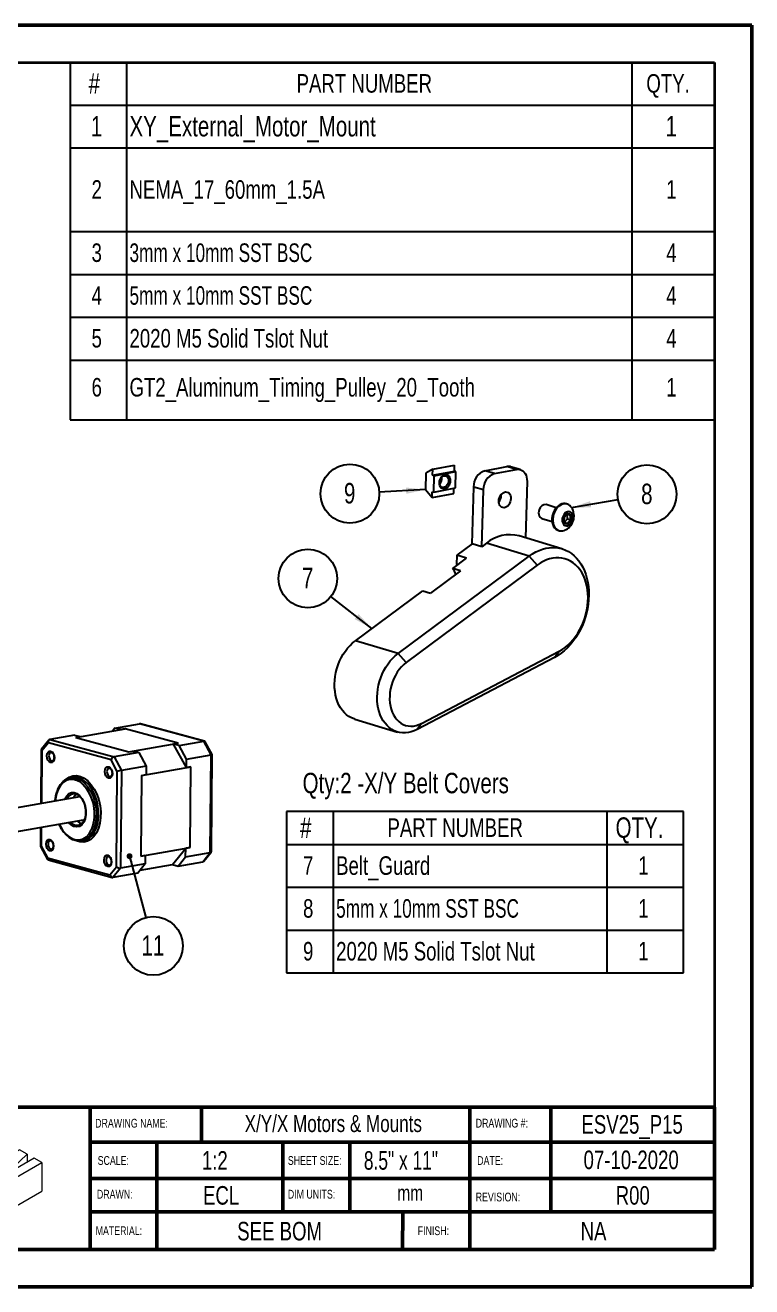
# Model space of a CAD drawing. Header units: millimetres. Extents: x 0 to 279, y 0 to 216.
# Drawn here: x 155.1 to 279.4, y 0 to 215.9 of the extents above; entities that cross this region are included whole.
import ezdxf

# ---------------------------------------------------------------- set-up
doc = ezdxf.new("R2010")
doc.units = ezdxf.units.MM
for name, color, linetype in [('PAGE_BORDER', 7, 'Continuous'), ('TITLE_BLOCK_BORDER', 7, 'Continuous'), ('TITLE_BLOCK_TEXT', 8, 'Continuous')]:
    doc.layers.add(name, color=color, linetype=linetype)
doc.styles.add('SLDTEXTSTYLE0', font='TXT', dxfattribs={"width": 0.75})
doc.styles.add('SLDTEXTSTYLE1', font='TXT', dxfattribs={"width": 0.7})
doc.styles.add('SLDTEXTSTYLE2', font='TXT', dxfattribs={"width": 0.694444})
doc.dimstyles.new('SLDDIMSTYLE0', dxfattribs={"dimtxt": 0.18, "dimasz": 3.302, "dimexe": 0, "dimexo": 0.0625, "dimgap": 0, "dimtad": 0, "dimtih": 1, "dimtoh": 1, "dimdec": 0, "dimrnd": 1e-09, "dimzin": 0, "dimdsep": 46, "dimtxsty": 'Standard', "dimsah": 1, "dimcen": 0.09, "dimadec": 0, "dimazin": 0, "dimtfac": 3.302, "dimtdec": 0, "dimtofl": 0, "dimtmove": 0, "dimatfit": 3, "dimfxl": 1, "dimfrac": 2, "dimtolj": 1, "dimtzin": 0, "dimarcsym": 0})
doc.dimstyles.new('SLDDIMSTYLE1', dxfattribs={"dimtxt": 0.18, "dimasz": 1.016, "dimexe": 0, "dimexo": 0.0625, "dimgap": 0, "dimtad": 0, "dimtih": 1, "dimtoh": 1, "dimdec": 0, "dimrnd": 1e-09, "dimzin": 0, "dimdsep": 46, "dimtxsty": 'Standard', "dimblk1": 'DOT', "dimblk2": 'DOT', "dimsah": 1, "dimcen": 0.09, "dimadec": 0, "dimazin": 0, "dimtfac": 1.016, "dimtdec": 0, "dimtofl": 0, "dimtmove": 0, "dimatfit": 3, "dimldrblk": 'DOT', "dimfxl": 1, "dimfrac": 2, "dimtolj": 1, "dimtzin": 0, "dimarcsym": 0})

# ---------------------------------------------------------------- blocks, each defined once
blk = doc.blocks.new('Lien3D Logo')
at = {"color": 7, "linetype": 'Continuous', "lineweight": 18}
for p, q in [((10.61, 16.33), (0, 10.21)), ((11.67, 15.71), (10.61, 16.33)), ((2.13, 10.21), (11.67, 15.71)), ((12.73, 15.1), (4.26, 10.21)), ((5.32, 9.59), (13.8, 14.49)), ((11.67, 15.71), (11.67, 14.49)), ((13.8, 14.49), (12.73, 15.1)), ((13.8, 14.49), (13.8, 13.26)), ((14.86, 13.87), (6.38, 8.98)), ((12.22, 11.12), (14.86, 12.64)), ((16.99, 12.64), (14.86, 13.87)), ((14.86, 12.64), (15.93, 12.03)), ((14.86, 12.64), (14.86, 10.19)), ((15.93, 12.03), (16.99, 12.64)), ((16.99, 12.64), (16.99, 11.42)), ((18.05, 12.03), (9.57, 7.13)), ((13.28, 10.5), (12.22, 11.12)), ((15.93, 12.03), (15.93, 10.8)), ((16.04, 8.45), (19.12, 11.42)), ((20.15, 10.82), (16.04, 8.45)), ((19.12, 11.42), (18.05, 12.03)), ((19.12, 11.42), (19.12, 10.22)), ((21.21, 10.21), (20.15, 10.82)), ((0, 10.21), (0, 6.12)), ((0, 10.21), (10.61, 4.08)), ((11.67, 4.7), (2.13, 10.21)), ((4.26, 10.21), (4.26, 8.98)), ((4.26, 10.21), (5.32, 9.59)), ((5.32, 9.59), (5.32, 8.36)), ((8.51, 8.98), (11.15, 10.5)), ((11.15, 10.5), (12.22, 9.89)), ((11.15, 10.5), (11.15, 8.05)), ((12.22, 9.89), (13.28, 10.5)), ((12.22, 9.89), (12.22, 8.66)), ((12.73, 5.31), (21.21, 10.21)), ((13.28, 10.5), (13.28, 9.28)), ((21.21, 10.21), (21.21, 6.12)), ((6.38, 8.98), (8.51, 7.75)), ((6.38, 8.98), (6.38, 7.75)), ((9.57, 8.36), (8.51, 8.98)), ((8.51, 7.75), (9.57, 8.36)), ((8.51, 7.75), (8.51, 6.52)), ((9.57, 8.36), (9.57, 7.13)), ((10.64, 6.52), (14.75, 8.89)), ((14.75, 8.89), (11.67, 5.93)), ((0, 6.12), (10.61, 0)), ((9.57, 7.13), (10.64, 6.52)), ((9.57, 7.13), (9.57, 5.91)), ((10.64, 6.52), (10.64, 5.29)), ((11.67, 5.93), (12.73, 5.31)), ((11.67, 5.93), (11.67, 4.7)), ((12.73, 1.23), (21.21, 6.12)), ((10.61, 4.08), (11.67, 4.7)), ((10.61, 4.08), (10.61, 0)), ((11.67, 4.7), (11.67, 0.61)), ((12.73, 5.31), (12.73, 1.23)), ((11.67, 1.84), (12.73, 1.23)), ((10.61, 0), (11.67, 0.61))]:
    blk.add_line(p, q, dxfattribs=at)
blk = doc.blocks.new('SW_TABLEANNOTATION_17')
at = {"layer": 'TITLE_BLOCK_BORDER', "color": 0}
for p, q in [((0, 0), (0, -61.16)), ((110.27, 0), (0, 0)), ((9.63, 0), (9.63, -7.33)), ((96.07, 0), (96.07, -7.33)), ((110.27, -61.16), (110.27, 0)), ((0, -7.33), (110.27, -7.33)), ((9.63, -7.33), (9.63, -61.16)), ((96.07, -7.33), (96.07, -61.16)), ((0, -14.65), (110.27, -14.65)), ((0, -28.97), (110.27, -28.97)), ((0, -36.3), (110.27, -36.3)), ((0, -43.62), (110.27, -43.62)), ((0, -50.95), (110.27, -50.95)), ((0, -61.16), (110.27, -61.16))]:
    blk.add_line(p, q, dxfattribs=at)
at = {"layer": 'TITLE_BLOCK_BORDER', "color": 0, "attachment_point": 1}
for s, insert, char_height, style in [('#', (3.14, -1.85), 3.5, 'SLDTEXTSTYLE0'), ('PART NUMBER', (38.73, -2.02), 3.175, 'SLDTEXTSTYLE0'), ('QTY.', (98.58, -2.02), 3.175, 'SLDTEXTSTYLE0'), ('1', (3.52, -9.18), 3.5, 'SLDTEXTSTYLE0'), ('XY_External_Motor_Mount', (10.13, -9.18), 3.5, 'SLDTEXTSTYLE0'), ('1', (101.87, -9.18), 3.5, 'SLDTEXTSTYLE0'), ('2', (3.64, -20.17), 3.17, 'SLDTEXTSTYLE0'), ('NEMA_17_60mm_1.5A', (10.13, -20.17), 3.175, 'SLDTEXTSTYLE0'), ('1', (101.99, -20.17), 3.17, 'SLDTEXTSTYLE0'), ('3', (3.64, -30.99), 3.17, 'SLDTEXTSTYLE0'), ('3mm x 10mm SST BSC', (10.13, -30.99), 3.175, 'SLDTEXTSTYLE2'), ('4', (101.99, -30.99), 3.17, 'SLDTEXTSTYLE0'), ('4', (3.64, -38.31), 3.17, 'SLDTEXTSTYLE0'), ('5mm x 10mm SST BSC', (10.13, -38.31), 3.175, 'SLDTEXTSTYLE2'), ('4', (101.99, -38.31), 3.17, 'SLDTEXTSTYLE0'), ('5', (3.64, -45.64), 3.17, 'SLDTEXTSTYLE0'), ('2020 M5 Solid Tslot Nut', (10.13, -45.64), 3.175, 'SLDTEXTSTYLE0'), ('4', (101.99, -45.64), 3.17, 'SLDTEXTSTYLE0'), ('6', (3.64, -54.02), 3.17, 'SLDTEXTSTYLE0'), ('GT2_Aluminum_Timing_Pulley_20_Tooth', (10.13, -54.02), 3.175, 'SLDTEXTSTYLE0'), ('1', (101.99, -54.02), 3.17, 'SLDTEXTSTYLE0')]:
    blk.add_mtext(s, dxfattribs=dict(at, insert=insert, char_height=char_height, style=style))
blk = doc.blocks.new('SW_TABLEANNOTATION_19')
at = {"layer": 'TITLE_BLOCK_BORDER', "color": 0}
for p, q in [((0, 0), (0, -27.65)), ((67.91, 0), (0, 0)), ((7.98, 0), (7.98, -5.67)), ((54.8, 0), (54.8, -5.67)), ((67.91, -27.65), (67.91, 0)), ((0, -5.67), (67.91, -5.67)), ((7.98, -5.67), (7.98, -27.65)), ((54.8, -5.67), (54.8, -27.65)), ((0, -12.99), (67.91, -12.99)), ((0, -20.32), (67.91, -20.32)), ((0, -27.65), (67.91, -27.65))]:
    blk.add_line(p, q, dxfattribs=at)
at = {"layer": 'TITLE_BLOCK_BORDER', "color": 0, "attachment_point": 1}
for s, insert, char_height, style in [('#', (2.31, -1.02), 3.5, 'SLDTEXTSTYLE0'), ('PART NUMBER', (17.27, -1.19), 3.175, 'SLDTEXTSTYLE0'), ('QTY.', (56.3, -1.02), 3.5, 'SLDTEXTSTYLE0'), ('7', (2.82, -7.68), 3.17, 'SLDTEXTSTYLE0'), ('Belt_Guard', (8.48, -7.68), 3.175, 'SLDTEXTSTYLE0'), ('1', (60.18, -7.68), 3.17, 'SLDTEXTSTYLE0'), ('8', (2.82, -15.01), 3.17, 'SLDTEXTSTYLE0'), ('5mm x 10mm SST BSC', (8.48, -15.01), 3.175, 'SLDTEXTSTYLE2'), ('1', (60.18, -15.01), 3.17, 'SLDTEXTSTYLE0'), ('9', (2.82, -22.34), 3.17, 'SLDTEXTSTYLE0'), ('2020 M5 Solid Tslot Nut', (8.48, -22.34), 3.175, 'SLDTEXTSTYLE0'), ('1', (60.18, -22.34), 3.17, 'SLDTEXTSTYLE0')]:
    blk.add_mtext(s, dxfattribs=dict(at, insert=insert, char_height=char_height, style=style))
blk = doc.blocks.new('SW_NOTE_138')
at = {"layer": 'TITLE_BLOCK_BORDER', "color": 0}
blk.add_circle((1.29, -4.86), 5.03, dxfattribs=at)
at = {"layer": 'TITLE_BLOCK_BORDER', "color": 0, "insert": (1.22, -3.04), "char_height": 3.5, "attachment_point": 2, "style": 'SLDTEXTSTYLE0'}
blk.add_mtext('11', dxfattribs=at)
blk = doc.blocks.new('_DOT')
at = {"color": 0, "linetype": 'ByBlock', "lineweight": -2}
blk.add_line((-0.5, 0), (-1, 0), dxfattribs=at)
at = {"color": 0, "linetype": 'ByBlock', "const_width": 0.5}
blk.add_lwpolyline([(-0.25, 0, 1), (0.25, 0, 1)], format="xyb", close=True, dxfattribs=at)
blk = doc.blocks.new('SW_NOTE_140')
at = {"layer": 'TITLE_BLOCK_BORDER', "color": 0}
blk.add_circle((-3.96, 3.1), 5.03, dxfattribs=at)
at = {"layer": 'TITLE_BLOCK_BORDER', "color": 0, "insert": (-4, 4.92), "char_height": 3.5, "attachment_point": 2, "style": 'SLDTEXTSTYLE0'}
blk.add_mtext('7', dxfattribs=at)
blk = doc.blocks.new('SW_NOTE_141')
at = {"layer": 'TITLE_BLOCK_BORDER', "color": 0}
blk.add_circle((-5.02, -0.27), 5.03, dxfattribs=at)
at = {"layer": 'TITLE_BLOCK_BORDER', "color": 0, "insert": (-5.06, 1.56), "char_height": 3.5, "attachment_point": 2, "style": 'SLDTEXTSTYLE0'}
blk.add_mtext('9', dxfattribs=at)
blk = doc.blocks.new('SW_NOTE_142')
at = {"layer": 'TITLE_BLOCK_BORDER', "color": 0}
blk.add_circle((4.95, 0.88), 5.03, dxfattribs=at)
at = {"layer": 'TITLE_BLOCK_BORDER', "color": 0, "insert": (4.92, 2.7), "char_height": 3.5, "attachment_point": 2, "style": 'SLDTEXTSTYLE0'}
blk.add_mtext('8', dxfattribs=at)

msp = doc.modelspace()

# ---------------------------------------------------------------- linework, layer by layer
at = {"color": 7, "linetype": 'Continuous', "lineweight": 50}
for p, q in [((0, 215.9), (279.4, 215.9)), ((279.4, 0), (279.4, 215.9)), ((0, 0), (279.4, 0))]:
    msp.add_line(p, q, dxfattribs=at)
at = {"color": 7, "linetype": 'Continuous', "lineweight": 25}
for p, q in [((224.8, 139.9), (228.54, 140.62)), ((228.52, 139.6), (228.54, 140.62)), ((233.74, 139.66), (237.48, 140.38)), ((239.14, 139.88), (237.48, 140.38)), ((239.79, 139.85), (238.13, 140.35)), ((223.62, 139.23), (223.54, 136.42)), ((224.8, 139.9), (223.62, 139.23)), ((224.78, 138.88), (224.8, 139.9)), ((224.78, 138.88), (228.52, 139.6)), ((225.04, 138.8), (224.78, 138.88)), ((224.97, 135.99), (225.04, 138.8)), ((225.04, 138.8), (228.78, 139.52)), ((228.78, 139.52), (228.52, 139.6)), ((228.71, 136.71), (228.78, 139.52)), ((235.4, 139.16), (233.74, 139.66)), ((235.4, 139.16), (239.14, 139.88)), ((223.54, 136.42), (224.68, 135.05)), ((224.68, 135.05), (224.71, 136.07)), ((224.71, 136.07), (224.97, 135.99)), ((224.97, 135.99), (228.71, 136.71)), ((228.42, 135.78), (228.44, 136.66)), ((231.56, 127.16), (231.81, 136.87)), ((233.47, 136.37), (231.81, 136.87)), ((233.22, 126.66), (233.47, 136.37)), ((240.94, 137.82), (240.69, 128.17)), ((224.68, 135.05), (228.42, 135.78)), ((247.8, 133.95), (247.67, 133.99)), ((245.95, 133.33), (244.22, 133.85)), ((247.79, 132.23), (248.43, 132.04)), ((247.84, 131.41), (247.79, 132.23)), ((243.5, 131.46), (245.23, 130.94)), ((247.36, 130.87), (247.84, 131.41)), ((247.84, 131.41), (248.48, 131.22)), ((246.91, 126.3), (239.61, 128.5)), ((246.3, 129.44), (246.43, 129.4)), ((231.56, 127.16), (228.9, 125.19)), ((233.22, 126.66), (231.56, 127.16)), ((233.99, 127.24), (233.22, 126.66)), ((241.3, 125.05), (233.99, 127.24)), ((218.87, 108.37), (241.3, 125.05)), ((242.7, 123.5), (220.27, 106.82)), ((228.22, 122.95), (230.56, 124.69)), ((228.9, 125.19), (228.86, 123.6)), ((229.03, 123.55), (228.86, 123.6)), ((230.56, 124.69), (228.9, 125.19)), ((241.3, 125.05), (242.7, 123.5)), ((229.54, 122.55), (224.41, 118.73)), ((229.54, 122.55), (228.22, 122.95)), ((211.56, 110.56), (223.09, 119.13)), ((223.09, 119.13), (224.41, 118.73)), ((218.87, 108.37), (211.56, 110.56)), ((220.27, 106.82), (218.87, 108.37)), ((222.89, 96.41), (246.42, 108.76)), ((245.67, 107.71), (246.42, 108.76)), ((245.67, 107.71), (222.14, 95.36)), ((163.71, 94.01), (172.16, 95.49)), ((170.43, 95.62), (170.02, 95.11)), ((170.43, 95.62), (174.65, 96.35)), ((171.39, 95.35), (170.43, 95.62)), ((172.16, 95.49), (171.39, 95.35)), ((181.22, 93.02), (172.16, 95.49)), ((185.64, 93.36), (174.65, 96.35)), ((185.76, 93.36), (174.79, 96.34)), ((211.46, 97.14), (218.76, 94.94)), ((222.89, 96.41), (222.14, 95.36)), ((159.12, 93.56), (157.84, 92)), ((159.04, 93.08), (157.93, 91.71)), ((169.76, 90.16), (159.04, 93.08)), ((163.52, 94.41), (159.29, 93.67)), ((159.29, 93.67), (170.28, 90.68)), ((163.52, 94.41), (164.48, 94.15)), ((163.71, 94.01), (164.48, 94.15)), ((163.71, 94.01), (172.77, 91.54)), ((172.77, 91.54), (181.22, 93.02)), ((181.22, 93.02), (180.45, 92.88)), ((181.41, 92.62), (180.45, 92.88)), ((182.66, 88.86), (180.45, 92.88)), ((181.41, 92.62), (185.64, 93.36)), ((186.9, 91.06), (185.64, 93.36)), ((187.08, 91.07), (185.88, 93.26)), ((157.81, 91.92), (157.73, 82.68)), ((174.5, 91.42), (170.28, 90.68)), ((170.28, 90.68), (171.54, 88.38)), ((172.77, 91.54), (173.54, 91.68)), ((173.54, 91.68), (174.5, 91.42)), ((174.5, 91.42), (175.76, 89.12)), ((182.68, 90.32), (181.41, 92.62)), ((182.68, 90.32), (186.9, 91.06)), ((186.74, 74.33), (186.9, 91.06)), ((186.92, 74.48), (187.08, 91.07)), ((170.83, 88.2), (169.76, 90.16)), ((175.76, 89.12), (171.54, 88.38)), ((174.98, 87.52), (183.43, 88.99)), ((175.76, 89.12), (175.75, 87.65)), ((182.66, 88.86), (182.68, 90.32)), ((183.43, 88.99), (182.66, 88.86)), ((183.3, 75.19), (183.43, 88.99)), ((163.17, 87.18), (162.78, 87.11)), ((170.68, 71.87), (170.83, 88.2)), ((171.54, 88.38), (171.38, 71.65)), ((174.98, 87.52), (174.85, 73.72)), ((174.98, 87.52), (175.75, 87.65)), ((163.26, 84.4), (163.11, 84.37)), ((164.35, 83.83), (132.83, 78.33)), ((131.26, 74), (165.03, 79.89)), ((157.69, 78.61), (157.66, 75.33)), ((164.67, 76.27), (165.06, 76.34)), ((157.66, 75.33), (158.86, 73.14)), ((157.78, 75.39), (158.86, 73.43)), ((158.86, 73.43), (169.57, 70.5)), ((174.85, 73.72), (183.3, 75.19)), ((174.85, 73.72), (175.62, 73.85)), ((175.62, 73.85), (175.61, 72.39)), ((180.26, 72.25), (182.53, 75.06)), ((181.22, 71.99), (182.52, 73.59)), ((182.52, 73.59), (182.53, 75.06)), ((182.52, 73.59), (186.74, 74.33)), ((183.3, 75.19), (182.53, 75.06)), ((185.44, 72.73), (186.74, 74.33)), ((185.62, 72.84), (186.9, 74.4)), ((158.98, 73.04), (169.95, 70.05)), ((169.57, 70.5), (170.68, 71.87)), ((171.38, 71.65), (170.08, 70.05)), ((175.61, 72.39), (171.38, 71.65)), ((175.61, 72.39), (174.31, 70.78)), ((174.71, 71.28), (180.26, 72.25)), ((180.26, 72.25), (181.22, 71.99)), ((181.22, 71.99), (185.44, 72.73)), ((174.31, 70.78), (170.08, 70.05))]:
    msp.add_line(p, q, dxfattribs=at)
at = {"color": 8, "linetype": 'Continuous', "lineweight": 25}
for p, q in [((157.93, 91.71), (157.85, 82.7)), ((157.81, 78.63), (157.78, 75.39))]:
    msp.add_line(p, q, dxfattribs=at)
at = {"color": 7, "linetype": 'Continuous', "lineweight": 25, "flags": 128}
for points in [[(225.94, 137.58), (225.97, 137.85), (226.05, 138.12), (226.17, 138.37), (226.32, 138.59), (226.5, 138.77), (226.7, 138.9), (226.91, 138.97), (227.11, 138.98), (227.31, 138.93), (227.48, 138.82), (227.63, 138.65), (227.73, 138.45), (227.79, 138.2), (227.81, 137.94), (227.78, 137.66), (227.7, 137.39), (227.59, 137.14), (227.43, 136.92), (227.25, 136.74), (227.05, 136.62), (226.84, 136.55), (226.64, 136.54), (226.44, 136.59), (226.27, 136.7), (226.13, 136.86), (226.02, 137.07), (225.96, 137.31), (225.94, 137.58)], [(225.96, 137.65), (225.99, 137.9), (226.06, 138.13), (226.17, 138.35), (226.31, 138.54), (226.48, 138.68), (226.66, 138.78), (226.85, 138.81), (227.03, 138.79), (227.19, 138.71), (227.33, 138.58), (227.43, 138.4), (227.49, 138.19), (227.5, 137.95), (227.48, 137.71), (227.4, 137.47), (227.29, 137.25), (227.15, 137.06), (226.98, 136.92), (226.8, 136.82), (226.61, 136.79), (226.43, 136.81), (226.27, 136.89), (226.14, 137.02), (226.04, 137.2), (225.98, 137.42), (225.96, 137.65)], [(239.14, 139.88), (239.43, 139.91), (239.71, 139.87), (239.98, 139.78), (240.22, 139.63), (240.44, 139.42), (240.62, 139.17), (240.77, 138.88), (240.87, 138.55), (240.93, 138.19), (240.94, 137.82)], [(236.11, 134.47), (236.14, 134.75), (236.22, 135.03), (236.33, 135.29), (236.48, 135.53), (236.66, 135.73), (236.86, 135.88), (237.07, 135.98), (237.28, 136.02), (237.49, 136), (237.69, 135.93), (237.86, 135.8), (237.99, 135.62), (238.09, 135.4), (238.15, 135.14), (238.17, 134.87), (238.14, 134.59), (238.07, 134.31), (237.95, 134.05), (237.8, 133.81), (237.63, 133.62), (237.43, 133.47), (237.21, 133.37), (237, 133.33), (236.79, 133.34), (236.6, 133.42), (236.43, 133.55), (236.29, 133.73), (236.19, 133.95), (236.13, 134.2), (236.11, 134.47)], [(247.67, 133.99), (247.48, 134.03), (247.2, 134.04), (246.92, 133.99), (246.63, 133.88), (246.36, 133.71), (246.1, 133.49), (245.87, 133.23), (245.66, 132.93), (245.49, 132.59), (245.35, 132.24), (245.26, 131.87), (245.21, 131.49), (245.21, 131.12), (245.25, 130.77), (245.34, 130.44), (245.48, 130.14), (245.65, 129.89), (245.85, 129.68), (246.09, 129.53), (246.3, 129.44)], [(247.89, 133.92), (247.62, 133.99), (247.34, 134), (247.06, 133.95), (246.77, 133.84), (246.5, 133.67), (246.24, 133.45), (246, 133.19), (245.79, 132.89), (245.62, 132.55), (245.49, 132.19), (245.4, 131.82), (245.35, 131.45), (245.35, 131.08), (245.39, 130.73), (245.48, 130.4), (245.61, 130.1), (245.78, 129.85), (245.99, 129.64), (246.22, 129.48), (246.48, 129.39), (246.75, 129.35), (247.04, 129.37), (247.32, 129.45), (247.36, 129.46)], [(243.02, 132.97), (242.95, 132.7), (242.93, 132.43), (242.95, 132.17), (243.02, 131.93), (243.13, 131.73), (243.28, 131.57), (243.46, 131.47), (243.5, 131.46)], [(248.3, 132.62), (248.1, 132.66), (247.89, 132.64), (247.69, 132.57), (247.49, 132.43), (247.31, 132.24), (247.16, 132.02), (247.05, 131.76), (246.98, 131.49), (246.96, 131.22), (246.98, 130.96), (247.05, 130.72), (247.16, 130.52), (247.31, 130.36), (247.49, 130.26), (247.69, 130.22), (247.89, 130.24), (248.1, 130.32), (248.3, 130.45), (248.48, 130.64), (248.63, 130.86), (248.74, 131.12), (248.81, 131.39), (248.83, 131.66), (248.81, 131.92), (248.74, 132.16), (248.62, 132.37), (248.48, 132.52), (248.3, 132.62)], [(241.3, 125.05), (241.85, 125.43), (242.42, 125.76), (243, 126.03), (243.58, 126.24), (244.17, 126.4), (244.75, 126.49), (245.33, 126.53), (245.91, 126.5), (246.47, 126.42), (247.02, 126.27), (247.55, 126.07), (248.05, 125.81), (248.53, 125.49), (248.99, 125.12), (249.41, 124.7), (249.8, 124.23), (250.16, 123.71), (250.48, 123.15), (250.75, 122.55), (250.99, 121.91), (251.18, 121.24), (251.33, 120.55), (251.44, 119.83), (251.5, 119.09), (251.51, 118.34), (251.48, 117.58), (251.4, 116.81), (251.28, 116.04), (251.11, 115.27), (250.9, 114.52), (250.64, 113.78), (250.35, 113.05), (250.01, 112.35), (249.64, 111.68), (249.24, 111.04), (248.8, 110.43), (248.33, 109.86), (247.84, 109.33), (247.32, 108.85), (246.79, 108.42), (246.23, 108.04), (245.67, 107.71)], [(246.42, 108.76), (246.94, 109.06), (247.44, 109.42), (247.93, 109.82), (248.4, 110.28), (248.84, 110.77), (249.25, 111.31), (249.64, 111.88), (249.99, 112.49), (250.31, 113.12), (250.59, 113.78), (250.83, 114.45), (251.03, 115.14), (251.19, 115.84), (251.3, 116.55), (251.36, 117.25), (251.39, 117.95), (251.36, 118.63), (251.29, 119.3), (251.18, 119.95), (251.02, 120.58), (250.82, 121.17), (250.58, 121.73), (250.3, 122.26), (249.98, 122.74), (249.63, 123.17), (249.24, 123.56), (248.82, 123.9), (248.38, 124.18), (247.91, 124.41), (247.42, 124.58), (246.92, 124.7), (246.4, 124.75), (245.87, 124.75), (245.33, 124.68), (244.8, 124.56), (244.26, 124.38), (243.73, 124.14), (243.21, 123.85), (242.7, 123.5)], [(211.46, 97.14), (211.36, 97.17), (210.9, 97.35), (210.47, 97.59), (210.07, 97.88), (209.69, 98.23), (209.34, 98.63), (209.03, 99.07), (208.76, 99.56), (208.52, 100.08), (208.33, 100.64), (208.18, 101.23), (208.08, 101.85), (208.02, 102.48), (208.01, 103.13), (208.04, 103.79), (208.12, 104.46), (208.24, 105.12), (208.41, 105.78), (208.62, 106.42), (208.87, 107.05), (209.16, 107.66), (209.49, 108.24), (209.85, 108.78), (210.24, 109.29), (210.66, 109.76), (211.1, 110.18), (211.56, 110.56)], [(222.14, 95.36), (221.64, 95.13), (221.14, 94.95), (220.63, 94.84), (220.12, 94.78), (219.62, 94.79), (219.14, 94.85), (218.66, 94.97), (218.21, 95.15), (217.78, 95.39), (217.37, 95.69), (216.99, 96.03), (216.64, 96.43), (216.33, 96.87), (216.06, 97.36), (215.83, 97.89), (215.63, 98.45), (215.49, 99.04), (215.38, 99.65), (215.32, 100.29), (215.31, 100.94), (215.34, 101.6), (215.42, 102.26), (215.54, 102.93), (215.71, 103.58), (215.92, 104.23), (216.17, 104.86), (216.46, 105.46), (216.79, 106.04), (217.15, 106.59), (217.54, 107.1), (217.96, 107.56), (218.4, 107.99), (218.87, 108.37)], [(220.27, 106.82), (219.85, 106.47), (219.45, 106.08), (219.08, 105.64), (218.74, 105.16), (218.43, 104.64), (218.16, 104.1), (217.92, 103.53), (217.73, 102.94), (217.59, 102.34), (217.49, 101.73), (217.44, 101.13), (217.43, 100.53), (217.47, 99.95), (217.56, 99.39), (217.7, 98.85), (217.88, 98.35), (218.1, 97.88), (218.36, 97.45), (218.66, 97.07), (219, 96.74), (219.36, 96.46), (219.76, 96.24), (220.17, 96.08), (220.61, 95.98), (221.06, 95.95), (221.51, 95.97), (221.98, 96.06), (222.44, 96.21), (222.89, 96.41)], [(158.77, 90.88), (158.82, 91.24), (158.97, 91.52), (159.18, 91.67), (159.42, 91.68), (159.67, 91.54), (159.87, 91.27), (160.01, 90.92), (160.05, 90.53), (160, 90.17), (159.86, 89.89), (159.65, 89.74), (159.4, 89.73), (159.16, 89.87), (158.95, 90.14), (158.82, 90.49), (158.77, 90.88)], [(168.7, 88.17), (168.75, 88.53), (168.89, 88.81), (169.1, 88.97), (169.35, 88.98), (169.59, 88.83), (169.8, 88.57), (169.93, 88.21), (169.98, 87.83), (169.93, 87.47), (169.79, 87.19), (169.58, 87.03), (169.33, 87.02), (169.09, 87.17), (168.88, 87.43), (168.74, 87.79), (168.7, 88.17)], [(160.52, 84.7), (160.73, 85.27), (161.11, 85.95), (161.57, 86.49), (162.1, 86.87), (162.69, 87.09), (163.31, 87.14), (163.94, 87.01), (164.56, 86.71), (165.16, 86.25), (165.71, 85.64), (166.2, 84.91), (166.61, 84.07), (166.92, 83.16), (167.14, 82.19), (167.24, 81.22), (167.23, 80.26), (167.11, 79.34), (166.88, 78.5), (166.55, 77.76), (166.13, 77.15), (165.63, 76.69), (165.07, 76.38), (164.46, 76.25), (163.84, 76.29), (163.21, 76.5), (162.59, 76.89), (162.02, 77.42), (161.74, 77.75)], [(165.06, 76.34), (165.45, 76.45), (166.01, 76.75), (166.51, 77.22), (166.93, 77.83), (167.26, 78.57), (167.5, 79.41), (167.62, 80.32), (167.63, 81.28), (167.52, 82.26), (167.31, 83.22), (166.99, 84.14), (166.58, 84.97), (166.1, 85.71), (165.54, 86.32), (164.95, 86.78), (164.32, 87.08), (163.69, 87.2), (163.17, 87.18)], [(158.63, 75.76), (158.68, 76.12), (158.83, 76.4), (159.04, 76.55), (159.28, 76.56), (159.53, 76.42), (159.73, 76.15), (159.87, 75.8), (159.91, 75.41), (159.86, 75.05), (159.72, 74.77), (159.51, 74.62), (159.26, 74.61), (159.02, 74.75), (158.81, 75.02), (158.68, 75.37), (158.63, 75.76)], [(168.56, 73.05), (168.61, 73.41), (168.75, 73.69), (168.96, 73.85), (169.21, 73.86), (169.45, 73.71), (169.66, 73.45), (169.79, 73.09), (169.84, 72.71), (169.79, 72.35), (169.64, 72.07), (169.43, 71.91), (169.19, 71.9), (168.94, 72.05), (168.74, 72.31), (168.6, 72.67), (168.56, 73.05)]]:
    msp.add_lwpolyline(points, dxfattribs=at)
at = {"color": 8, "linetype": 'Continuous', "lineweight": 25, "flags": 128}
for points in [[(159.48, 91.48), (159.43, 91.47), (159.27, 91.35), (159.16, 91.14), (159.12, 90.87)], [(159.12, 90.87), (159.16, 90.58), (159.26, 90.31), (159.41, 90.11), (159.6, 90.01), (159.73, 90)], [(169.41, 88.77), (169.35, 88.76), (169.2, 88.64), (169.09, 88.43), (169.05, 88.16)], [(164.95, 85.97), (164.5, 86.33), (163.9, 86.67), (163.27, 86.84), (162.66, 86.84), (162.08, 86.65), (161.55, 86.3), (161.08, 85.79), (160.7, 85.13), (160.42, 84.36), (160.24, 83.5), (160.2, 83.11)], [(162.16, 86.9), (162.61, 87.21), (163.22, 87.44), (163.86, 87.49), (164.52, 87.35), (165.18, 87.04), (165.8, 86.56), (166.38, 85.92), (166.89, 85.15), (167.31, 84.28), (167.65, 83.32), (167.87, 82.32), (167.98, 81.3), (167.97, 80.29), (167.84, 79.33), (167.6, 78.46), (167.25, 77.68), (166.81, 77.05), (166.29, 76.56), (165.7, 76.24), (165.07, 76.1), (164.42, 76.14), (164.02, 76.26)], [(169.05, 88.16), (169.08, 87.87), (169.19, 87.61), (169.34, 87.41), (169.52, 87.3), (169.65, 87.29)], [(161.81, 83.39), (161.87, 83.53), (162.16, 84.04), (162.53, 84.41), (162.97, 84.6), (163.44, 84.61), (163.92, 84.44), (164.38, 84.08), (164.78, 83.58), (165.11, 82.96), (165.33, 82.25), (165.45, 81.51), (165.44, 80.77), (165.31, 80.09), (165.08, 79.52), (164.74, 79.07), (164.33, 78.79), (163.87, 78.69), (163.39, 78.77), (162.92, 79.04), (162.5, 79.45)], [(163.84, 84.32), (163.49, 84), (163.27, 83.64)], [(160.89, 79.17), (161.02, 78.89), (161.47, 78.12), (162, 77.48), (162.57, 76.98), (163.18, 76.64), (163.8, 76.47), (164.41, 76.48), (164.99, 76.67), (165.53, 77.02), (165.99, 77.53), (166.37, 78.18), (166.44, 78.34)], [(159.34, 76.36), (159.29, 76.34), (159.13, 76.23), (159.02, 76.02), (158.98, 75.75)], [(158.98, 75.75), (159.02, 75.46), (159.12, 75.19), (159.27, 74.99), (159.46, 74.89), (159.59, 74.88)], [(169.27, 73.65), (169.21, 73.64), (169.06, 73.52), (168.95, 73.31), (168.91, 73.04)], [(168.91, 73.04), (168.94, 72.75), (169.05, 72.49), (169.2, 72.29), (169.38, 72.18), (169.51, 72.17)]]:
    msp.add_lwpolyline(points, dxfattribs=at)
at = {"color": 7, "linetype": 'Continuous', "lineweight": 25}
for centre, radius, start, end in [((237.75, 139.05), 1.36, 73.4812, 101.5043), ((225.03, 138.31), 1.34, 315.6256, 10.9165), ((234.64, 136.97), 2.84, 108.5828, 181.9127), ((236.3, 136.47), 2.84, 108.5828, 181.9127), ((234.69, 135.41), 1.83, 321.8341, 4.708), ((247.37, 132.63), 1.39, 32.9318, 68.2066), ((244.11, 132.74), 1.12, 84.4389, 167.6406), ((248.2, 131.4), 0.929, 112.594, 163.73), ((248.01, 131.81), 0.483, 28.7318, 109.3995), ((247.55, 131.57), 0.997, 339.0568, 27.7598), ((246.35, 131.9), 2.64, 341.0839, 33.9854), ((248.24, 131.31), 0.997, 159.0568, 207.7598), ((246.35, 131.9), 2.64, 292.5568, 341.0839), ((247.78, 131.07), 0.483, 208.7318, 289.3995), ((247.59, 131.48), 0.929, 292.594, 343.73), ((238.04, 122.33), 6.37, 75.7432, 129.4779), ((225.65, 121.07), 3.18, 15.7544, 36.2745), ((159.61, 80.96), 7.32, 339.0024, 43.1631)]:
    msp.add_arc(centre, radius, start, end, dxfattribs=at)
at = {"color": 8, "linetype": 'Continuous', "lineweight": 25}
for centre, radius, start, end in [((163.65, 82.95), 1.51, 110.7791, 160.2982), ((164.03, 80.4), 1.43, 218.1608, 278.0598), ((165.08, 80.76), 1.53, 223.3016, 258.7423)]:
    msp.add_arc(centre, radius, start, end, dxfattribs=at)
at = {"color": 7, "linetype": 'Continuous', "lineweight": 25}
for centre, major_axis, ratio, start_param, end_param in [((174.78, 95.83), (-0.166, 0.515), 0.717655, 5.845537, 6.183137), ((159.42, 93.15), (-0.166, 0.515), 0.717655, 6.183137, 7.753933), ((185.5, 92.91), (0.326, 0.414), 0.591765, 6.037142, 6.866829), ((158.31, 91.78), (0.491, -0.177), 0.485664, 2.973575, 4.006675), ((170.14, 90.23), (0.326, 0.414), 0.591765, 0.583644, 2.15444), ((186.58, 90.94), (0.501, 0.126), 0.084263, 0.022022, 0.85171), ((171.22, 88.26), (0.501, 0.126), 0.084263, 0.85171, 2.422506), ((158.16, 75.46), (0.501, 0.126), 0.084263, 2.422506, 3.119571), ((159.24, 73.49), (0.326, 0.414), 0.591765, 2.15444, 3.387636), ((186.43, 74.62), (0.491, -0.177), 0.485664, 5.577471, 6.451203), ((171.07, 71.94), (0.491, -0.177), 0.485664, 4.006675, 5.577471), ((185.32, 73.25), (-0.166, 0.515), 0.717655, 3.041544, 3.579241), ((169.96, 70.57), (-0.166, 0.515), 0.717655, 1.470748, 3.041544)]:
    msp.add_ellipse(centre, major_axis=major_axis, ratio=ratio, start_param=start_param, end_param=end_param, dxfattribs=at)
for points, knots in [([(247.85, 132.26), (247.73, 132.19), (247.55, 132.06), (247.38, 131.84), (247.33, 131.72), (247.31, 131.66)], [0, 0, 0, 0, 0.4391165, 0.7513669, 1, 1, 1, 1]), ([(248.43, 132.04), (248.39, 132.05), (248.25, 132.1), (248.05, 132.17), (247.91, 132.23), (247.86, 132.25), (247.85, 132.26)], [0, 0, 0, 0, 0.156025, 0.493707, 0.819058, 1, 1, 1, 1]), ([(248.48, 131.22), (248.44, 131.34), (248.37, 131.56), (248.38, 131.85), (248.41, 131.98), (248.43, 132.04)], [0, 0, 0, 0, 0.439117, 0.751367, 1, 1, 1, 1]), ([(247.31, 131.66), (247.28, 131.56), (247.24, 131.37), (247.28, 131.07), (247.34, 130.91), (247.36, 130.84)], [0, 0, 0, 0, 0.439117, 0.751367, 1, 1, 1, 1]), ([(247.36, 130.84), (247.38, 130.83), (247.43, 130.81), (247.57, 130.76), (247.77, 130.68), (247.9, 130.63), (247.94, 130.62)], [0, 0, 0, 0, 0.180942, 0.506293, 0.843975, 1, 1, 1, 1]), ([(247.94, 130.62), (247.99, 130.72), (248.06, 130.88), (248.27, 131.08), (248.42, 131.18), (248.48, 131.22)], [0, 0, 0, 0, 0.439117, 0.751367, 1, 1, 1, 1]), ([(159.48, 91.47), (159.51, 91.47), (159.56, 91.48), (159.7, 91.39), (159.84, 91.21), (159.95, 90.97), (160, 90.69), (159.99, 90.41), (159.93, 90.19), (159.83, 90.05), (159.77, 90), (159.74, 90.01), (159.73, 90.01)], [0, 0, 0, 0, 0.113322, 0.216835, 0.325779, 0.432101, 0.541179, 0.65115, 0.758728, 0.862158, 0.967258, 1, 1, 1, 1]), ([(169.41, 88.77), (169.44, 88.77), (169.49, 88.78), (169.63, 88.69), (169.77, 88.51), (169.87, 88.26), (169.93, 87.98), (169.92, 87.71), (169.86, 87.48), (169.76, 87.34), (169.7, 87.3), (169.66, 87.3), (169.65, 87.3)], [0, 0, 0, 0, 0.113322, 0.216835, 0.325779, 0.432101, 0.541179, 0.65115, 0.758728, 0.862158, 0.967258, 1, 1, 1, 1]), ([(160.42, 84.64), (160.35, 84.37), (160.21, 83.88), (160.17, 83.34), (160.14, 83.1)], [0, 0, 0, 0, 0.549336, 1, 1, 1, 1]), ([(163.13, 84.35), (163.18, 84.37), (163.34, 84.44), (163.64, 84.41), (164.02, 84.26), (164.4, 83.96), (164.75, 83.53), (165.04, 82.99), (165.24, 82.48), (165.29, 82.15), (165.31, 82.04)], [0, 0, 0, 0, 0.057151, 0.21035, 0.348075, 0.494622, 0.638495, 0.781882, 0.92543, 1, 1, 1, 1]), ([(165.31, 82.04), (165.33, 81.93), (165.4, 81.61), (165.41, 81.07), (165.35, 80.45), (165.18, 79.91), (164.95, 79.47), (164.65, 79.17), (164.41, 79.01), (164.26, 79), (164.22, 79)], [0, 0, 0, 0, 0.071613, 0.220375, 0.368709, 0.516311, 0.663166, 0.809924, 0.958704, 1, 1, 1, 1]), ([(160.84, 79.16), (160.92, 78.98), (161.12, 78.52), (161.4, 78.06), (161.6, 77.83), (161.63, 77.79)], [0, 0, 0, 0, 0.363051, 0.905593, 1, 1, 1, 1]), ([(159.34, 76.35), (159.37, 76.35), (159.42, 76.36), (159.56, 76.27), (159.7, 76.09), (159.81, 75.85), (159.86, 75.57), (159.85, 75.29), (159.79, 75.07), (159.69, 74.93), (159.63, 74.88), (159.6, 74.89), (159.59, 74.89)], [0, 0, 0, 0, 0.113322, 0.216835, 0.325779, 0.432101, 0.541179, 0.65115, 0.758728, 0.862158, 0.967258, 1, 1, 1, 1]), ([(169.27, 73.65), (169.3, 73.65), (169.35, 73.66), (169.49, 73.57), (169.63, 73.39), (169.73, 73.14), (169.79, 72.86), (169.78, 72.59), (169.72, 72.36), (169.62, 72.22), (169.56, 72.18), (169.52, 72.18), (169.51, 72.18)], [0, 0, 0, 0, 0.1133223, 0.2168353, 0.3257785, 0.4321014, 0.5411793, 0.6511497, 0.758728, 0.8621581, 0.9672577, 1, 1, 1, 1])]:
    msp.add_open_spline(points, degree=3, knots=knots, dxfattribs=at)
at = {"layer": 'PAGE_BORDER', "lineweight": 35}
for p, q in [((6.35, 209.55), (273.05, 209.55)), ((273.05, 209.55), (273.05, 6.35)), ((6.35, 6.35), (273.05, 6.35))]:
    msp.add_line(p, q, dxfattribs=at)
at = {"layer": 'TITLE_BLOCK_BORDER', "lineweight": 50}
for p, q in [((166.18, 30.71), (123.09, 30.71)), ((166.18, 30.71), (166.18, 6.35)), ((273.05, 30.71), (166.18, 30.71)), ((185.24, 30.71), (185.24, 24.78)), ((231.13, 30.71), (231.13, 6.35)), ((245.03, 30.71), (245.03, 12.84)), ((273.05, 30.71), (273.05, 6.35)), ((273.05, 24.73), (166.18, 24.73)), ((177.61, 24.73), (177.61, 6.35)), ((199.16, 24.73), (199.16, 12.84)), ((210.64, 24.73), (210.64, 12.84)), ((273.05, 18.52), (166.18, 18.52)), ((166.36, 12.84), (273.05, 12.84)), ((219.7, 12.84), (219.61, 6.35)), ((166.18, 6.35), (123.09, 6.35)), ((166.18, 6.35), (273.05, 6.35))]:
    msp.add_line(p, q, dxfattribs=at)

# ---------------------------------------------------------------- block references
at = {"layer": 'TITLE_BLOCK_BORDER'}
for name, p in [('SW_TABLEANNOTATION_17', (162.78, 209.55)), ('SW_NOTE_141', (215.65, 136)), ('SW_NOTE_142', (256.52, 134.74)), ('SW_NOTE_140', (207.39, 118.12)), ('SW_TABLEANNOTATION_19', (199.79, 81.35)), ('SW_NOTE_138', (175.7, 63.2))]:
    msp.add_blockref(name, p, dxfattribs=at)
at = {"layer": 'TITLE_BLOCK_BORDER', "xscale": 1.2, "yscale": 1.2, "zscale": 1.2}
msp.add_blockref('Lien3D Logo', (132.43, 9), dxfattribs=at)

# ---------------------------------------------------------------- texts
at = {"layer": 'TITLE_BLOCK_BORDER', "style": 'SLDTEXTSTYLE0'}
for s, insert, char_height, attachment_point in [('Qty:2 -X/Y Belt Covers', (202.53, 87.96), 3.5, 1), ('X/Y/X Motors & Mounts', (207.79, 29.39), 2.9104, 2), ('ESV25_P15', (258.93, 29.38), 3.175, 2), ('07-10-2020', (258.76, 23.31), 3.175, 2), ('ECL', (188.59, 17.23), 3.175, 2), ('R00', (259.03, 17.23), 3.175, 2), ('mm', (220.95, 17.39), 2.646, 2), ('SEE BOM', (198.6, 11.11), 3.175, 2), ('NA', (252.32, 11.11), 3.175, 2)]:
    msp.add_mtext(s, dxfattribs=dict(at, insert=insert, char_height=char_height, attachment_point=attachment_point))
at = {"layer": 'TITLE_BLOCK_TEXT', "attachment_point": 1}
for s, insert, char_height, style in [('DRAWING NAME:', (167.04, 28.74), 1.5, 'SLDTEXTSTYLE0'), ('DRAWING #:', (232.16, 28.75), 1.5, 'SLDTEXTSTYLE0'), ('SCALE:', (167.47, 22.36), 1.5, 'SLDTEXTSTYLE0'), ('1:2', (185.3, 23.21), 3.175, 'SLDTEXTSTYLE0'), ('SHEET SIZE:', (200.01, 22.36), 1.5, 'SLDTEXTSTYLE0'), ('8.5" x 11"', (213.02, 23.21), 3.175, 'SLDTEXTSTYLE1'), ('DATE:', (232.42, 22.36), 1.5, 'SLDTEXTSTYLE0'), ('DRAWN:', (167.34, 16.59), 1.5, 'SLDTEXTSTYLE0'), ('DIM UNITS:', (200.01, 16.59), 1.5, 'SLDTEXTSTYLE0'), ('REVISION:', (232.16, 16.11), 1.5, 'SLDTEXTSTYLE0'), ('MATERIAL:', (167.13, 10.34), 1.5, 'SLDTEXTSTYLE0'), ('FINISH:', (222.24, 10.34), 1.5, 'SLDTEXTSTYLE0')]:
    msp.add_mtext(s, dxfattribs=dict(at, insert=insert, char_height=char_height, style=style))

# ---------------------------------------------------------------- leaders
at = {"layer": 'TITLE_BLOCK_BORDER'}
for points, dimstyle in [([(223.54, 136.42), (215.65, 136)], 'SLDDIMSTYLE0'), ([(248.57, 133.34), (256.52, 134.74)], 'SLDDIMSTYLE0'), ([(214.38, 112.66), (207.39, 118.12)], 'SLDDIMSTYLE0'), ([(172.92, 73.69), (175.7, 63.2)], 'SLDDIMSTYLE1')]:
    msp.add_leader(points, dimstyle=dimstyle, dxfattribs=at)

doc.saveas('drawing.dxf')
